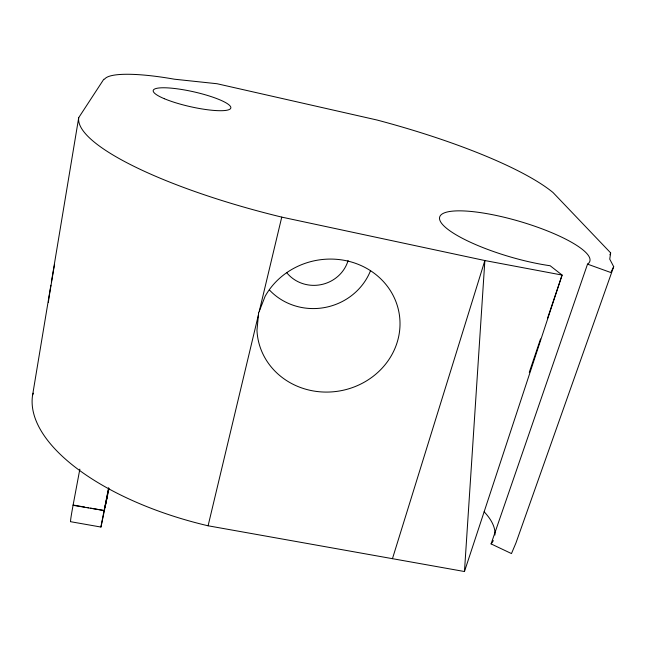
<?xml version="1.0" encoding="UTF-8"?>
<svg xmlns="http://www.w3.org/2000/svg" width="646" height="646" viewBox="0 0 646 646"><rect width="100%" height="100%" fill="white"/><g stroke="black" fill="none" stroke-linecap="round" stroke-linejoin="round"><path stroke-width="0.97" d="M464.466 571.524L484.871 260.54L281.753 217.113A219.68 49.645 13.7 0 1 78.715 117.645L103.836 79.183L104.474 79.329A89.358 17.143 12.7 0 1 174.428 79.208L217.08 83.738L376.981 120.011A216.741 45.042 14.3 0 1 553.016 192.524L610.656 252.893L609.735 259.135L613.7 266.685L515.96 542.931L511.47 553.574L491.081 543.9L587.529 264.133A78.263 18.371 16.4 0 0 515.669 220.254A78.263 18.371 16.4 0 0 441.678 223.427A78.263 18.371 16.4 0 0 550.158 265.74L562.101 275.067L464.466 571.524L208.093 525.787A200.421 90.254 13.2 0 1 32.607 395.029L50.856 285.241M84.747 507.086L73.135 505.019A35.336 1.139 -78.2 0 0 70.705 521.718L100.938 527.047L104.087 510.534L90.545 508.119M51.357 282.205L78.715 117.645M104.087 510.534L73.063 505.317L79.846 469.149M104.03 510.833L108.641 487.698M108.132 492.204L108.908 488.376M108.883 489.079L100.938 527.047M108.649 488.651L104.927 507.441L107.341 496.047M208.093 525.787L258.448 314.788M259.296 311.202L281.753 217.113M392.453 558.677L484.871 260.54L562.101 275.067L547.622 317.977M529.276 372.338L540.54 338.956M609.986 254.79L610.656 252.893M32.607 395.029L33.342 393.172M613.7 266.685L610.833 272.531L587.529 264.133M86.677 507.433L88.615 507.78M348.097 260.556A34.924 33.148 -11.7 0 1 320.957 284.668A34.924 33.148 -11.7 0 1 286.719 272.66M48.385 302.401A57.809 5.031 -78.6 0 1 49.015 297.426L53.804 268.631A57.809 5.031 -78.6 0 1 54.563 264.747M493.318 540.565A71.084 33.091 19 0 1 491.081 543.9M484.153 511.81A71.084 33.091 19 0 1 494.909 535.049M370.634 270.408A60.086 57.042 -11.7 0 1 269.471 290.038M258.618 312.947L256.971 330.348A71.73 66.32 -10.5 0 0 355.744 386.324A71.73 66.32 -10.5 0 0 381.342 279.411A71.73 66.32 -10.5 0 0 265.118 296.312L258.618 312.947M164.326 98.709A39.777 7.615 12.7 0 0 229.467 109.424A39.777 7.615 12.7 0 0 182.342 89.592A39.777 7.615 12.7 0 0 164.326 98.709"/></g></svg>
